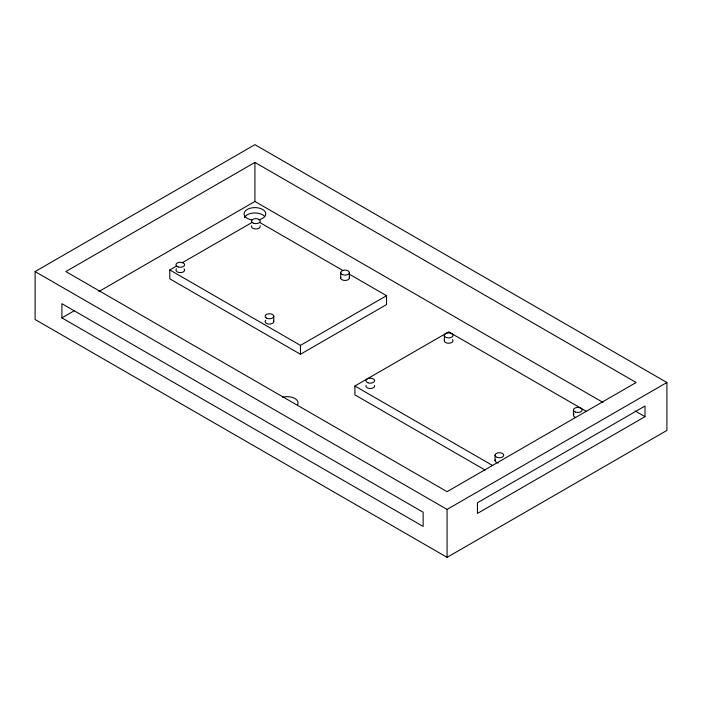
<?xml version="1.0" encoding="UTF-8"?>
<svg xmlns="http://www.w3.org/2000/svg" width="702" height="702" viewBox="0 0 702 702"><rect width="100%" height="100%" fill="white"/><g stroke="black" fill="none" stroke-linecap="round" stroke-linejoin="round"><path stroke-width="1.05" d="M35.1 271.569L254.923 144.656L666.9 382.502L666.9 430.431L447.077 557.344L35.1 319.498L35.1 271.569L447.077 509.424L666.9 382.502M254.923 162.408L65.848 271.569L447.077 491.672L636.152 382.502L254.923 162.408L254.923 201.456L602.965 402.395M98.929 291.514L254.923 201.456M61.899 317.874L423.148 526.439L423.148 512.241L61.899 303.676L61.899 317.874L74.561 310.565M349.614 274.368L386.539 295.682L386.539 304.563L300.456 354.264L169.787 278.826L169.787 269.945L176.413 266.128M182.09 262.846L252.088 222.429M169.787 269.945L300.456 345.384L386.539 295.682M485.231 470.121L354.896 394.875L354.896 386.003L448.666 331.862L586.556 411.469M645.006 416.672L477.448 513.408L477.448 502.764L645.006 406.019L645.006 416.672L635.056 410.933M259.661 222.437L342.98 270.542M354.896 386.003L492.786 465.61M573.446 409.907L573.446 415.233M495.05 455.194L495.05 460.521M447.077 509.424L447.077 557.344M444.322 335.31L444.322 340.637M349.377 272.613A4.344 2.51 0 0 1 342.857 274.78A4.344 2.51 0 0 1 342.857 270.437A4.344 2.51 0 0 1 349.377 272.613L349.377 277.931M340.681 272.613L340.681 277.931M300.456 345.384L300.456 354.264M273.789 316.251L273.789 321.577M260.082 225.825A4.344 2.51 0 0 1 255.844 228.966A4.344 2.51 0 0 1 251.685 225.79M184.073 268.866A4.344 2.51 0 0 1 180.238 272.613A4.344 2.51 0 0 1 176.544 268.822M273.64 320.928A4.344 2.51 0 0 1 268.875 324.061A4.344 2.51 0 0 1 265.681 320.323M349.236 277.281A4.344 2.51 0 0 1 345.033 280.449A4.344 2.51 0 0 1 340.83 277.281M452.509 339.566A4.344 2.51 0 0 1 449.061 343.234A4.344 2.51 0 0 1 444.515 339.996M374.517 385.468A4.344 2.51 0 0 1 370.059 388.504A4.344 2.51 0 0 1 366.128 385.24M498.218 462.969A4.344 2.51 0 0 1 495.208 459.871M575.535 417.436A4.344 2.51 0 0 1 574.078 413.987M252.106 219.945A10.872 6.274 0 0 1 245.84 210.433A10.872 6.274 0 0 1 263.452 209.986A10.872 6.274 0 0 1 258.643 219.779M244.428 217.585A10.872 6.274 0 0 1 253.501 212.987A10.872 6.274 0 0 1 264.338 216.067M282.608 397.235A10.872 6.274 0 0 1 294.191 398.113A10.872 6.274 0 0 1 297.701 404.545M178.071 266.935A4.344 2.51 0 0 0 184.635 264.803A4.344 2.51 0 0 0 178.15 262.592A4.344 2.51 0 0 0 178.071 266.935M266.365 318.024A4.344 2.51 0 0 0 273.64 316.9A4.344 2.51 0 0 0 268.313 313.829A4.344 2.51 0 0 0 266.365 318.024M253.668 223.297A4.344 2.51 0 0 0 260.223 221.156A4.344 2.51 0 0 0 253.729 218.954A4.344 2.51 0 0 0 253.668 223.297M497.174 457.379A4.344 2.51 0 0 0 503.738 455.256A4.344 2.51 0 0 0 497.27 453.036A4.344 2.51 0 0 0 497.174 457.379M575.535 412.109A4.344 2.51 0 0 0 582.142 410.021A4.344 2.51 0 0 0 575.701 407.757A4.344 2.51 0 0 0 575.535 412.109M446.349 337.53A4.344 2.51 0 0 0 453.009 335.512A4.344 2.51 0 0 0 446.639 333.187A4.344 2.51 0 0 0 446.349 337.53M367.918 382.783A4.344 2.51 0 0 0 374.614 380.791A4.344 2.51 0 0 0 368.269 378.448A4.344 2.51 0 0 0 367.918 382.783"/></g></svg>
